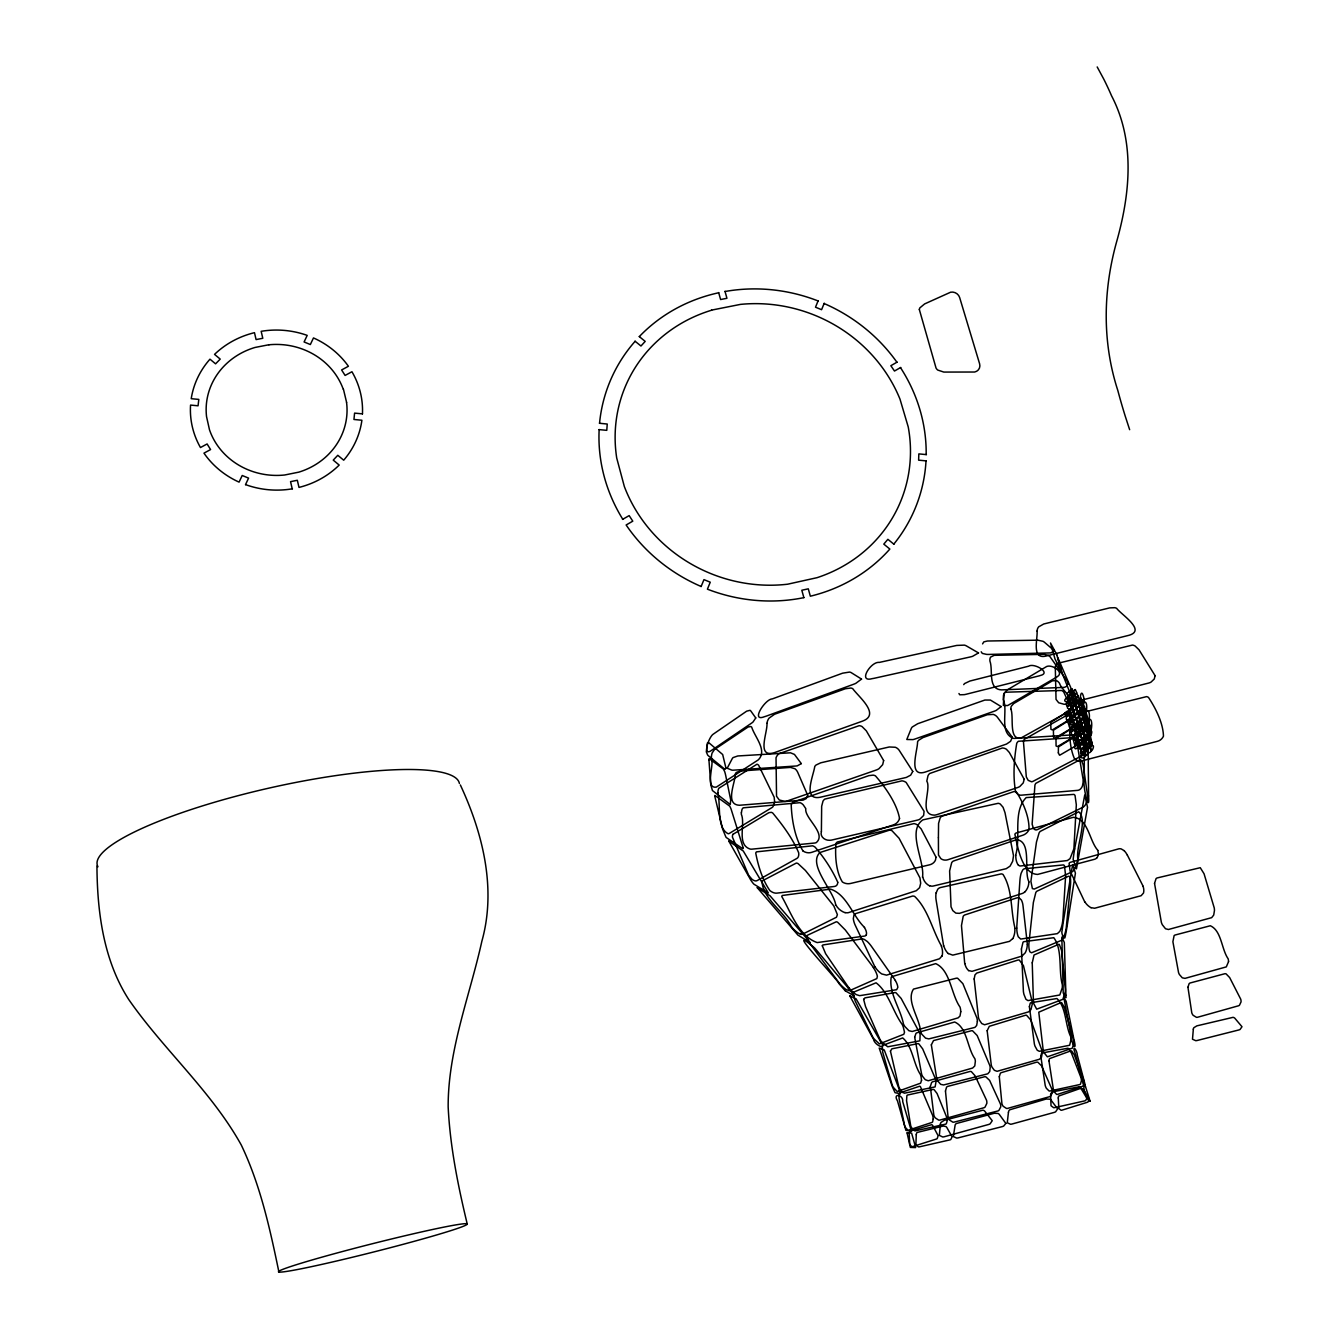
<?xml version="1.0" encoding="UTF-8"?>
<svg xmlns="http://www.w3.org/2000/svg" width="1339" height="1339" viewBox="0 0 1339 1339"><rect width="100%" height="100%" fill="white"/><g stroke="black" fill="none" stroke-linecap="round" stroke-linejoin="round"><path stroke-width="1.5" d="M1075.585 704.347L1076.523 707.996M1087.636 723.127L1088.523 727.027L1089.779 725.269M1089.795 725.186L1088.707 721.47M1082.197 700.983L1080.924 697.786L1079.87 699.293M1088.774 727.311L1089.611 731.278M1079.853 699.51L1080.924 702.942L1079.167 705.435M1081.226 703.243L1083.469 711.042M1088.958 738.057L1089.595 742.191M1082.565 707.025L1082.715 707.243A8.938 0.87 71.2 0 0 1082.833 707.059L1084.205 700.23A9.055 0.887 71.2 0 0 1084.222 699.745C1080.908 682.857 1078.397 703.494 1082.297 706.791M1086.18 712.716L1084.958 709.252M1087.435 716.75L1086.247 713.252M1086.147 740.35C1082.431 731.881 1092.975 736.182 1086.297 740.367M1085.176 714.976L1086.18 718.725L1087.419 716.917M1075.234 694.891L1076.271 698.104M1079.418 699.644L1078.129 696.514M1016.703 928.078L1019.883 880.945A22.78 13.725 -79.6 0 1 1021.105 873.346L1022.661 870.116A4.686 2.845 -79.7 0 1 1024.67 868.726L1063.467 864.927A4.419 2.628 -79.9 0 1 1064.488 865.781L1065.626 875.89L1062.764 921.5M1072.84 697.284L1073.811 700.715M1071.451 694.054L1072.455 697.234M1085.996 719.11L1084.824 715.578L1084.674 716.716A8.637 2.745 75.1 0 1 1084.272 717.302L1074.999 725.805A8.519 2.678 75 0 1 1074.497 726.056L1072.84 719.712A2.912 0.921 75 0 1 1072.807 718.039L1081.243 709.821L1084.791 715.545M1085.745 725.37L1086.565 729.404M1015.615 855.303C1021.088 837.595 1012.485 811.317 1026.176 797.592L1073.928 794.395A5.875 3.498 -79.7 0 1 1075.05 795.517L1076.322 804.823L1073.895 848.809L1070.045 858.634L1067.35 860.542L1020.586 865.965A6.076 3.682 -78.7 0 1 1019.146 865.63L1018.477 865.111M1089.444 731.663L1088.406 727.964M1077.928 859.621C1075.317 847.42 1088.44 819.769 1078.698 811.785L1040.185 831.435A5.456 2.494 -71.8 0 0 1039.081 832.975L1036.47 842.047L1030.896 881.296L1032.386 888.577L1034.26 889.063L1072.02 871.89A5.724 2.695 -72.1 0 0 1073.275 870.869L1073.928 870.065A13.808 6.494 -72 0 0 1077.761 859.671M1084.406 731.981L1085.126 736.115L1087.653 733.621M1078.046 695.995L1076.74 692.999L1075.284 694.623M822.33 945.836L825.627 953.719L848.809 987.797M1074.681 695.025L1076.656 692.497L1075.351 689.602M1092.239 744.635L1091.385 740.768M1090.733 746.71C1089.695 758.326 1097.277 741.337 1090.783 746.626M982.575 643.892L983.814 641.883L987.395 641.013L1037.909 640.176L1043.014 641.314A7.214 3.85 53.1 0 1 1044.403 642.218L1054.245 650.654L1051.048 652.813A37.174 19.734 52.7 0 1 1049.307 652.947L988.433 654.436A38.128 20.821 52.4 0 1 986.492 654.369L982.307 653.399L981.186 651.792M1074.648 848.909L1084.724 795.031L1087.536 807.283L1076.472 868.827L1073.158 859.454A14.294 0.904 -80.3 0 1 1074.665 848.926M936.179 892.862L937.668 889.397A4.72 4.385 -51 0 1 940.43 887.556L1001.17 873.898A4.502 4.168 -52.8 0 1 1003.045 874.467C1012.82 889.916 1010.493 910.888 1015.062 928.396M899.54 818.531C896.963 803.718 885.497 787.332 875.438 775.85A7.616 6.996 55.1 0 0 873.145 775.13L868.81 775.649L792.989 802.245A8.603 7.816 56.9 0 0 791.215 804.89C791.767 820.054 795.031 838.331 803.082 851.068M1088.122 724.265C1093.277 705.871 1080.958 706.373 1088.021 724.349M1090.415 733.253C1095.503 714.541 1083.854 714.741 1090.314 733.337M1074.213 700.749L1075.167 704.297M1076.924 708.046L1077.895 711.796M1091.385 740.316L1090.465 736.467M941.986 955.962L939.526 958.757L886.552 975.143L881.731 973.938A19.717 17.056 32.6 0 1 875.087 966.925M1072.807 864.827L1071.987 868.408A22.16 1.339 -81.2 0 0 1070.765 875.539L1063.367 921.533A19.148 1.172 -81.1 0 0 1062.095 930.705C1060.722 932.948 1064.739 941.417 1065.191 936.681A18.093 1.088 -81.1 0 0 1066.865 927.709L1075.418 873.179L1072.84 864.793M818.146 300.723L815.501 307.2L821.577 309.694L824.238 303.217M701.1 586.582L703.963 579.62L710.256 582.214L707.41 589.177A164.814 153.851 23 0 0 803.869 597.646M1089.343 742.626L1088.389 738.777M245.472 484.718L248.585 478.123L242.208 475.496L239.078 482.124A86.232 80.189 0.9 0 1 203.963 453.151L210.574 449.569L207.11 443.962L200.465 447.544A86.282 80.223 0.9 0 1 190.556 405.081L198.055 405.801L198.808 399.407L191.226 398.687A86.198 80.156 0.9 0 1 209.972 359.17L215.579 363.84L220.215 359.103L214.541 354.383A85.763 79.754 0.9 0 1 254.477 332.675L256.084 339.587L262.795 338.282L261.155 331.319A85.796 79.771 0.9 0 1 307.2 335.386L304.087 341.964L310.347 344.541L313.477 337.93A86.248 80.189 0.9 0 1 348.408 366.267L341.612 369.949L345.094 375.439L351.939 371.74A86.282 80.223 0.9 0 1 362.451 413.868M1087.419 744.752L1087.938 748.97M958.958 693.502L959.712 694.79L964.214 694.656A29.726 28.688 69.7 0 0 966.423 694.188L1038.294 676.078A29.575 28.387 69.5 0 0 1040.436 675.459C1051.617 672.864 1034.093 662.604 1028.653 666.186L969.871 681.049L964.649 683.526A5.741 5.54 71 0 0 963.729 684.647M1081.243 703.008L1082.13 701.452M1084.824 709.185C1082.766 710.289 1084.674 717.804 1086.163 712.85M1081.075 702.992L1082.163 701.117M1085.209 714.725L1086.113 713.185M1087.368 717.269C1084.506 719.662 1089.762 723.378 1085.561 725.253M866.149 935.007L865.747 935.526A5.574 3.013 38.5 0 1 864.559 936.078L817.175 942.572C798.563 936.145 790.797 911.959 781.742 896.477A5.523 3.029 37.4 0 1 782.428 895.456L830.531 889.113C847.018 894.569 852.592 916.077 864.576 927.442M1083.753 710.708C1086.247 709.821 1083.971 702.657 1082.598 706.825L1083.552 704.732L1082.297 701.519M1087.67 722.926L1088.574 721.403M1088.808 727.127C1090.164 722.809 1092.155 730.592 1089.728 731.312M1087.502 722.876L1088.657 720.851L1087.486 717.302M1012.702 938.589L1009.539 941.35L952.765 955.125L948.313 953.535M1075.167 689.552C1071.685 690.824 1077.075 698.155 1073.376 692.112M1077.928 696.447L1076.606 698.272L1077.661 701.72M1085.511 715.612C1090.532 695.108 1077.995 700.13 1085.46 715.629M1078.029 701.736L1079.468 700.113L1080.791 703.075M1080.673 703.795C1077.175 705.335 1082.481 712.783 1078.832 706.306M1076.439 698.121L1077.995 696.113M1080.74 709.252L1082.029 706.758L1078.564 701.787L1070.028 710.088A2.879 0.921 73.4 0 0 1070.079 711.695L1071.819 717.771A8.804 2.795 73.4 0 0 1072.305 717.503L1081.527 708.917A8.904 2.862 73.4 0 0 1081.929 708.348L1083.469 710.775M1079.385 699.728L1077.811 701.72L1079.016 705.419M1083.351 711.511L1081.996 713.336L1082.966 717.068M1084.64 715.495L1083.284 717.319L1084.222 721.118M1085.879 719.562L1084.523 721.336L1085.427 725.219M1081.845 713.118L1083.418 711.16M1085.778 725.286L1087.084 723.679M1083.117 717.101L1084.774 714.976L1083.519 711.561M1088.222 727.864L1086.866 729.671L1087.402 733.303M1084.372 721.135L1085.962 719.194M1089.009 737.973L1090.314 736.4M1086.716 729.42C1090.113 729.504 1087.134 721.219 1087.285 725.286A8.419 2.628 76.9 0 1 1086.816 726.006L1077.51 734.391A8.302 2.561 76.8 0 1 1077.008 734.626L1075.485 728.081A2.929 0.904 76.8 0 1 1075.485 726.357L1083.971 718.206L1087.268 723.78M1089.929 742.291L1091.252 740.718M1087.787 733.655L1089.394 731.747M1088.808 737.923C1091.62 736.634 1093.294 728.366 1089.846 731.563C1093.327 741.806 1086.732 724.667 1088.523 737.571M1091.352 740.367L1089.745 742.224L1090.331 746.258L1089.293 743.061L1087.469 744.702M1090.599 746.576L1092.206 744.718M1071.803 688.815L1070.095 690.757L1071.083 693.853M1071.518 693.82L1073.158 692.062M1072.89 697.201L1074.531 695.443M1074.246 700.699L1075.903 698.941M1071.267 693.836L1073.342 691.577L1072.02 688.832M1075.619 704.297L1077.276 702.557M1072.623 697.217L1074.631 695.108M1076.974 707.996L1078.631 706.272M1096.775 857.881L1096.105 858.5A4.887 3.866 11.2 0 1 1094.515 859.287L1037.675 874.417C1021.724 874.082 1017.456 845.612 1014.862 834.197A4.753 3.783 9 0 1 1016 833.042L1073.242 817.326C1088.306 818.347 1089.293 841.026 1097.896 850.382M1073.995 700.699L1076.087 698.439L1074.732 695.477M1079.97 710.072L1078.246 711.913L1079.201 715.679M1075.351 704.297L1077.46 702.038L1076.104 698.975M1081.276 713.955L1079.535 715.88L1080.473 719.629M1076.707 707.996L1078.816 705.737L1077.477 702.59M1082.565 717.938L1080.807 719.846L1081.711 723.663M1078.046 711.779L1080.088 709.72M1083.803 721.972L1082.046 723.83L1082.916 727.747M1079.351 715.662C1082.448 712.398 1082.197 707.21 1080.841 703.829M1085.008 726.089L1083.234 727.981L1084.054 731.897M1080.623 719.612L1082.766 717.353L1081.427 713.955M1084.456 731.931L1086.147 730.257M1081.862 723.646L1084.021 721.386L1082.715 717.922M1083.067 727.747L1085.209 725.554L1084.004 722.022M1088.222 738.743L1086.448 740.567L1087.084 744.651M1084.205 731.897L1086.364 729.671L1085.142 726.089M1090.013 747.396C1083.167 754.058 1094.197 754.778 1090.164 747.43M1025.021 891.657L1024.117 892.46A5.557 4.452 -45.2 0 1 1022.193 893.498L959.427 913.349L955.862 913.131L952.782 910.604L951.025 906.771L949.619 870.969L951.711 862.584A5.356 4.184 -46.3 0 1 953.268 861.094L1016.468 839.687C1032.419 841.11 1023.314 871.589 1029.038 881.966M1087.218 744.651L1089.293 742.693M1088.071 748.97L1090.147 747.028M1069.242 691.443L1067.15 693.468L1068.104 696.598M1070.581 694.69L1068.505 696.648L1069.459 699.946M1072.104 698.054L1069.828 700.096L1070.815 703.427M1073.309 701.569L1071.2 703.544L1071.953 706.791L1074.899 704.682L1073.677 701.753L1075.652 705.804M1068.288 696.548L1070.832 694.188L1069.526 691.493M1069.627 699.912L1072.188 697.552L1070.815 694.707M1076.004 708.867L1073.878 710.875L1074.866 714.474M1070.982 703.393L1073.56 701L1072.137 698.071M1077.343 712.649C1069.56 719.194 1082.983 719.646 1077.577 712.683M1073.677 710.674C1081.544 706.456 1068.74 703.343 1073.527 710.708M1074.999 714.457L1077.61 712.063L1076.205 708.867M1082.347 728.617C1074.28 735.781 1087.854 735.58 1082.548 728.634M1084.557 736.969C1076.456 744.066 1089.829 744.082 1084.724 736.969M1080.004 730.358C1088.055 725.688 1075.535 721.838 1079.853 730.374M1086.498 745.505L1084.305 747.48L1084.841 751.48M1082.213 738.676C1090.197 734.257 1078.062 729.839 1082.063 738.71M1087.352 749.823L1083.536 754.527A12.118 7.063 81.7 0 1 1082.079 755.665L1033.055 781.323A11.75 6.645 81.5 0 1 1031.515 781.758L1028.185 780.352L1026.31 776.921L1023.448 741.605A7.616 4.302 81.9 0 1 1024.285 739.362L1068.254 714.474A9.005 5.222 82.1 0 1 1071.033 715.896L1085.36 745.739L1085.611 755.799M1084.155 747.179C1092.172 742.526 1080.272 738.358 1083.987 747.179M1085.008 751.48L1087.653 749.204L1086.682 745.538M1085.778 755.799L1088.406 753.556L1087.519 749.857M1070.212 704.247C1061.492 710.323 1076.221 710.373 1070.38 704.281M1074.229 715.311C1065.426 721.621 1080.238 721.704 1074.347 715.327M1079.201 731.211C1070.38 736.919 1084.741 738.592 1079.351 731.261M1082.381 743.781C1072.924 750.677 1087.72 751.849 1082.531 743.798M1084.155 752.334C1074.631 759.799 1089.276 759.866 1084.339 752.384M1067.518 697.401C1059.032 702.557 1073.158 703.946 1067.685 697.418M1074.414 736.55L1058.078 746.191A8.185 4.184 79.4 0 1 1057.241 746.493L1056.086 745.957L1055.986 739.982A2.879 1.473 79.3 0 1 1056.287 738.241L1070.597 729.219C1073.527 727.981 1077.058 733.521 1075.167 735.914A8.268 4.285 79.4 0 1 1074.397 736.55M622.518 519.415L629.163 515.615L632.778 521.172L626.133 524.988A165.5 154.47 23 0 0 701.017 586.449M897.13 362.116L890.853 365.698L894.485 371.037L900.745 367.455M1078.012 727.144C1069.258 732.734 1083.653 734.525 1078.146 727.161M711.612 310.112L740.467 304.388A148.88 138.971 23 0 1 900.009 399.173L908.227 426.923A148.88 138.971 23 0 1 817.058 577.678L787.633 584.206A148.897 138.971 23 0 1 624.325 486.475L616.71 458.005A148.88 138.971 23 0 1 711.645 310.196M269.039 344.726L255.029 347.454A70.364 65.427 0.9 0 0 206.541 416.613L209.487 429.786A70.364 65.427 0.9 0 0 284.705 474.994L298.865 472.131A70.364 65.427 0.9 0 0 346.55 402.353M926.437 454.624L918.839 453.888L918.621 460.164L926.22 460.884M599.454 423.275L607.237 424.028L606.785 430.338L599.002 429.601M362.467 413.868L354.584 413.115L353.948 419.475L361.898 420.245A86.215 80.156 0.9 0 1 343.705 460.198L337.796 455.293L333.244 460.114L339.185 465.068A85.78 79.754 0.9 0 1 298.999 487.413L297.325 480.266L290.546 481.655L292.22 488.835M911.809 1146.619L909.767 1144.778L909.231 1134.083A3.565 1.757 76.9 0 1 909.399 1132.509L910.955 1130.802L931.726 1124.66A4.184 2.109 76.8 0 1 932.798 1125.614L938.12 1135.723L937.233 1138.552A9.323 4.686 76.7 0 1 936.329 1139.054L912.78 1146.535A9.189 4.536 76.8 0 1 911.809 1146.619M845.143 912.562L846.399 912.78A6.076 5.256 33.2 0 0 848.708 912.562L916.294 890.72L919.608 887.657L920.696 883.204L919.96 877.915L899.088 838.281L891.908 830.649A6.092 5.356 32.5 0 0 889.548 830.147L819.97 852.508C807.116 864.525 834.465 891.473 835.737 905.298M800.371 934.053L801.224 934.287A5.908 2.862 49.3 0 0 802.563 934.17L836.473 917.232L837.394 914.621L833.846 906.001L805.409 870.45L797.994 863.555A5.959 2.963 49.8 0 0 796.32 863.069L762.042 880.995C762.242 898.335 784.403 911.809 791.784 927.391M929.735 885.732L930.923 886.05A6.126 5.674 -49.5 0 0 933.283 886.016L1006.242 868.676L1010.058 866.132L1012.686 861.228L1013.523 855.671L1005.003 812.673L1003.062 807.266L1000.3 804.069A6.042 5.59 -53.2 0 0 998.174 803.316L922.872 819.87C906.587 830.883 925.015 861.312 922.504 877.212M1091.134 907.675L1094.649 908.244L1141.129 895.707L1143.506 893.029A16.604 13.357 13.5 0 0 1143.037 886.301M1090.097 1101.244C1085.695 1099.587 1081.494 1083.234 1085.477 1086.565M1073.476 701.536L1061.994 672.73L1057.643 657.231L1070.631 687.309L1076.138 706.925M968.817 970.591L972.014 971.327L1021.975 956.079L1025.289 952.765A18.194 14.88 -47.9 0 0 1027.264 944.397M1080.104 710.055L1081.694 713.101M893.933 544.237L887.891 539.316L883.79 544.119L889.849 549.057A164.797 153.834 23.1 0 1 810.346 596.206L808.287 588.825L801.81 590.248L803.869 597.629M639.255 336.558L645.197 341.395L640.963 346.014L635.037 341.177M1123.99 850.616L1121.396 849.01A3.917 3.113 12.7 0 0 1118.651 848.876L1070.162 862.366A3.749 3.013 11.6 0 0 1069.091 863.387L1070.079 870.936L1084.791 902.001M1074.648 759.146C1069.191 747.078 1068.957 730.458 1070.614 717.168A7.515 7.18 -86.2 0 1 1072.589 714.926L1146.619 696.615A6.528 6.193 -87.3 0 1 1148.477 697.401C1155.758 708.415 1163.156 723.093 1163.457 736.182A9.273 8.804 -86.2 0 1 1157.582 741.27L1082.13 760.803A9.323 8.888 -84.9 0 1 1074.648 759.129M1086.28 730.257L1087.519 733.37M845.327 990.843L854.382 995.965L853.211 994.241A18.796 1.088 49.6 0 0 848.056 987.797M848.072 987.814L819.317 953.468A21.759 1.255 49.6 0 0 814.614 947.945C779.917 918.805 839.754 981.956 838.716 983.295A18.227 1.071 49.6 0 0 845.378 990.893M1086.029 719.579L1087.218 722.943M873.446 967.511L845.327 930.002L837.611 922.22A4.469 2.209 50 0 0 836.189 921.818L807.501 935.225A4.569 2.226 50.2 0 0 806.831 936.798L807.752 939.693A22.445 10.946 50 0 0 811.618 945.819L839.151 982.993A19.315 9.373 49.5 0 0 845.98 989.471L849.462 990.709L876.861 978.575L877.38 976.198A18.713 9.189 49.4 0 0 873.346 967.545M895.406 980.466L871.706 946.723A21.206 11.7 39.6 0 0 867.27 941.501L864.425 939.509A4.318 2.377 39.6 0 0 861.965 938.94L822.966 944.949A4.201 2.343 39.3 0 0 822.33 945.836M1085.494 1086.582L1090.113 1101.227M911.876 1128.275L914.52 1130.735A3.933 2.561 71.3 0 0 915.525 1130.802L945.518 1124.174A3.883 2.494 71.1 0 0 946.338 1123.706L947.292 1120.509A7.398 4.753 71.1 0 0 946.857 1117.647L937.066 1093.511L934.103 1089.678A3.532 2.276 70.6 0 0 933.132 1089.41L907.491 1095.051A3.481 2.26 70.8 0 0 906.871 1095.72L906.553 1100.675L910.671 1125.53A7.482 4.854 71.2 0 0 911.876 1128.275M1097.193 66.95L1103.754 79.101A318.632 288.17 21.6 0 1 1111.554 95.789C1135.355 141.465 1130.116 193.887 1116.626 241.756C1103.018 290.513 1102.097 342.098 1117.814 390.452A641.448 546.714 40.2 0 0 1125.212 416.078L1129.647 429.685M1127.421 855.219L1143.138 886.284M874.97 966.976L855.403 925.6A22.997 20.001 33.6 0 1 853.311 918.671L853.914 915.357A4.703 4.084 34.2 0 1 856.123 913.466L912.629 896.042A4.553 3.984 32.5 0 1 914.671 896.427C928.278 909.415 932.262 930.12 941.585 946.238M460.348 784.955C482.827 833.159 496.618 888.694 481.856 941.267C469.738 996.032 447.946 1050.077 448.163 1106.901C450.071 1146.569 458.005 1185.634 467.261 1224.147A97.228 4.151 -14.2 0 1 323.05 1264.116A97.228 4.151 -14.2 0 1 328.892 1255.212A97.228 4.151 -14.2 0 1 467.261 1224.147M343.47 389.314L346.583 402.353M724.985 291.299L726.943 298.279L720.6 299.534L718.658 292.555M1056.822 654.955L1061.542 672.061A35.668 1.322 63.2 0 1 1061.643 672.479L1054.948 658.838L1050.496 642.988L1056.622 654.319A36.923 1.423 63.2 0 1 1056.822 654.955M1072.489 693.15L1087.887 750.911L1083.971 736.099M278.863 1271.799C269.926 1228.65 260.369 1184.948 241.254 1144.979C211.294 1091.084 163.81 1049.96 128.829 999.647C103.454 960.331 97.228 911.926 96.944 866.048M943.593 945.685L936.162 900.36A23.014 21.357 -51.3 0 1 936.095 892.845M1070.447 879.02L1069.677 876.71A4.419 2.109 -73.2 0 0 1068.221 876.376L1036.771 891.289A4.151 1.942 -73.5 0 0 1035.8 892.577L1033.357 902.503L1028.871 943.861A17.625 8.319 -74 0 0 1029.892 951.828L1031.549 952.782L1061.325 940.413L1063.702 937.066A18.612 8.888 -73.9 0 0 1066.212 928.094L1070.43 885.43A21.474 10.193 -73.4 0 0 1070.497 878.97M964.716 963.611L961.469 925.567L963.193 916.294A4.084 3.281 -48.2 0 1 964.582 915.022L1016.719 897.933A4.302 3.481 -46.5 0 1 1019.381 898.051L1021.372 900.026A20.972 16.972 -47.1 0 1 1023.013 905.767L1027.381 944.38M97.965 866.785A185.585 37.04 -12.7 0 1 265.658 788.872A185.585 37.04 -12.7 0 1 459.377 783.432M1091.067 907.758A15.917 12.871 12.9 0 1 1084.958 901.934M1124.057 850.566A19.131 15.281 12.5 0 1 1127.338 855.236M1097.662 850.432A11.8 9.34 11 0 1 1096.892 857.948M929.651 885.882A14.829 13.725 -49.8 0 1 922.805 877.129M800.404 934.187A14.311 6.929 49.4 0 1 791.901 927.308M899.523 818.531A10.846 9.942 53.3 0 1 893.649 824.791L811.668 852.357A10.662 9.658 55.5 0 1 803.082 851.052M845.11 912.713A14.729 12.771 33.2 0 1 835.988 905.197M941.384 946.271A19.014 16.503 31.6 0 1 942.12 956.013M1014.845 928.429A18.83 17.374 -51.2 0 1 1012.82 938.639M948.263 953.602A19.717 18.227 -50.1 0 1 943.727 945.652M1018.393 865.245A14.696 8.888 -78.8 0 1 1015.799 855.253M1062.63 921.5A18.562 11.063 -79.1 0 1 1059.735 931.442L1057.325 933.651L1020.703 939.074L1018.259 936.781A19.583 11.766 -79 0 1 1016.786 928.061M1028.787 882.033A13.423 10.712 -45.2 0 1 1025.122 891.741M968.733 970.691A17.34 14.093 -49 0 1 964.9 963.544M864.375 927.442A13.49 7.298 38.4 0 1 866.283 935.091M848.926 987.764A17.775 9.942 40.1 0 0 856.274 994.626L859.638 995.68L896.661 989.705L897.866 987.345A18.395 10.176 40.2 0 0 895.306 980.483M292.454 488.785A85.78 79.754 0.9 0 1 245.707 484.668M268.888 344.793A70.364 65.427 0.9 0 1 343.286 389.348M926.019 460.867A165.5 154.47 23 0 1 893.799 544.136M622.769 519.264A165.517 154.504 23 0 1 599.152 429.601M599.537 423.291A165.517 154.504 23 0 1 635.138 341.261M639.306 336.591A164.797 153.818 23 0 1 718.725 292.756M725.052 291.5A164.797 153.818 23 0 1 818.062 300.94M824.104 303.518A165.517 154.504 23 0 1 896.912 362.233M900.478 367.606A165.517 154.504 23 0 1 926.17 454.607M711.36 758.058C714.624 764.033 704.548 788.771 716.298 787.131L758.292 759.866C767.716 750.526 754.711 736.952 751.715 727.194A8.519 3.866 88 0 0 750.744 726.508L748.049 727.027L714.557 749.455L712.13 752.987A8.754 3.866 87.8 0 0 711.36 758.058M717.871 792.755C720.901 804.706 716.348 827.887 728.182 833.745A12.536 5.875 78.7 0 0 729.521 833.31L771.867 807.635A12.938 6.277 78.8 0 0 773.105 806.48L774.628 801.994L774.176 797.241L758.61 765.205A8.335 4.034 79.1 0 0 756.97 764.234L718.825 788.269A9.356 4.385 79 0 0 717.905 792.019L717.871 792.755M938.405 837.729L938.488 855.018L940.815 858.584A9.49 8.151 -57.5 0 0 947.895 859.722L1022.879 835.218A9.607 8.369 -54.6 0 0 1028.988 829.711C1029.507 817.393 1023.297 802.731 1016.619 792.32A7.716 6.662 -53.8 0 0 1014.008 791.533L941.484 816.405A6.628 5.674 -56.5 0 0 940.112 818.062L938.572 823.368L938.405 837.729M1088.607 795.935C1089.846 815.468 1082.749 786.763 1084.239 781.173L1084.322 746.911C1083.234 726.977 1089.477 756.033 1088.239 761.774L1088.607 795.935M1068.974 710.105C1070.464 721.336 1077.477 701.753 1068.991 710.005M1070.865 717.235C1063.049 727.998 1066.781 706.674 1070.865 717.235M1154.536 883.389L1161.365 922.353A16.168 15.315 -84.6 0 0 1162.352 924.78L1165.516 928.747L1168.428 929.5L1211.678 917.65L1213.703 915.073L1214.456 910.57A16.152 15.281 -85.1 0 0 1214.255 907.959L1204.046 873.748L1200.263 867.705L1157.398 877.882A3.18 3.029 -85.7 0 0 1156.059 878.635L1154.536 883.389M1187.944 987.245L1191.777 1012.82A7.097 6.595 58.7 0 0 1193.149 1015.313L1196.43 1017.305A3.716 3.465 58.8 0 0 1197.752 1017.205L1238.307 1005.84A3.716 3.448 58.2 0 0 1239.462 1005.254L1241.035 1001.923A7.08 6.561 58.1 0 0 1240.701 999.145L1229.671 977.587L1226.106 973.888A3.297 3.063 57.2 0 0 1224.934 973.704L1190.103 982.993A3.381 3.163 57.6 0 0 1189.099 983.713L1187.944 987.245M977.386 1021.306L976.667 1025.456L974.909 1027.398L928.781 1038.897L925.567 1038.143L921.835 1034.244A16.922 15.516 25.1 0 1 920.579 1031.884C919.96 1018.477 905.75 1000.836 913.483 989.103L956.029 978.273A3.297 2.996 24 0 1 957.653 978.257L962.875 983.663L976.884 1017.941A16.905 15.432 25.8 0 1 977.336 1020.502L977.386 1021.306M1058.295 1097.963L1058.814 1108.525L1061.024 1110.249A8.904 4.837 73.8 0 0 1062.061 1110.131L1087.184 1102.332A9.038 4.988 73.6 0 0 1088.138 1101.83L1089.059 1099.085L1083.87 1089.996A3.498 1.942 73.7 0 0 1082.883 1088.825L1080.54 1088.389L1058.781 1096.005A4 2.176 73.8 0 0 1058.329 1097.394L1058.295 1097.963M1063.836 997.622L1071.25 1036.788C1071.183 1043.048 1077.61 1053.676 1073.895 1039.298L1066.145 1001.287L1063.852 997.622M1065.928 995.212L1065.844 997.739L1063.216 992.986L1061.844 937.099L1064.321 942.489L1065.928 995.212M933.216 1119.019L932.614 1121.915A4.084 2.059 74.5 0 1 931.977 1122.433L908.578 1130.133A4.034 1.992 74.6 0 1 907.809 1130.083L905.582 1127.622A7.683 3.816 74.6 0 1 904.444 1124.827L899.072 1098.465L899.155 1093.628A3.666 1.824 75 0 1 899.657 1092.959L919.625 1086.23A3.632 1.824 74.9 0 1 920.378 1086.548L932.63 1115.42A7.8 3.917 74.5 0 1 933.183 1118.467L933.216 1119.019M945.468 1091.034L948.096 1117.345A7.398 7.03 60.6 0 0 949.435 1120.007L952.832 1122.149A3.883 3.699 60.9 0 0 954.238 1122.082L997.655 1111.035A3.866 3.666 59.6 0 0 998.894 1110.433L1000.702 1106.968A7.381 6.996 59.5 0 0 1000.467 1104.056L989.621 1080.406L985.889 1076.874A3.515 3.348 58 0 0 984.567 1076.74L947.51 1086.448A3.448 3.281 59 0 0 946.539 1087.235L945.468 1091.034M1005.84 1123.388L1003.698 1126.032A8.821 8.369 65 0 1 1002.007 1126.668L958.439 1137.799A8.837 8.419 66.5 0 1 956.649 1138.066L953.318 1136.543L955.125 1125.061A3.967 3.783 66.3 0 1 956.213 1123.572L994.258 1113.261L998.007 1113.429A3.414 3.247 65 0 1 999.363 1114.5L1005.84 1123.388M1067.518 720.482L1068.405 723.964L1072.137 721.269L1070.48 717.436L1065.978 712.716L1051.015 722.156A2.845 1.473 75.6 0 0 1050.747 723.796L1050.948 729.286L1052.186 729.855A8.67 4.502 75.7 0 0 1053.006 729.521L1069.242 719.712A8.77 4.603 75.7 0 0 1069.978 719.076L1070.514 718.005L1067.518 720.482M921.55 1080.288L920.596 1083.184L897.23 1091.57L893.046 1087.067A12.62 6.293 71 0 1 892.125 1084.858L882.719 1052.236L882.267 1045.943A3.23 1.607 71.4 0 1 882.836 1045.341L902.704 1037.943C912.595 1046.161 913.332 1063.718 920.429 1074.548A12.754 6.444 70.9 0 1 921.081 1076.891L921.55 1080.288M1032.235 962.825L1033.407 1001.204A17.089 8.921 -86.7 0 0 1033.808 1003.798L1036.704 1009.188L1062.881 999.329L1065.292 991.747A17.24 9.072 -86.7 0 0 1065.342 988.918L1061.609 950.59L1059.367 944.464A3.381 1.774 -86 0 0 1058.463 944.413L1034.026 955.008L1032.235 962.825M1070.313 713.787C1071.501 725.202 1079.134 705.385 1070.313 713.787M1073.828 1043.299L1072.338 1048.169L1047.383 1056.822L1043.784 1052.337A12.185 6.628 81.4 0 1 1043.181 1050.144L1038.779 1012.2L1060.839 1002.643A3.163 1.741 81.9 0 1 1061.676 1002.71L1064.589 1007.815L1073.409 1039.516A12.319 6.762 81.3 0 1 1073.744 1041.842L1073.828 1043.299M1086.9 1098.281L1085.661 1100.474A9.273 5.59 70.8 0 1 1084.557 1100.926L1054.847 1107.587A9.39 5.741 71 0 1 1053.575 1107.654L1051.015 1105.746L1050.63 1094.984A3.649 2.226 70.9 0 1 1050.897 1093.427L1052.956 1091.787L1079.217 1086.749A4.168 2.527 70.8 0 1 1080.506 1087.72L1086.9 1098.281M821.393 831.569C819.786 836.624 824.824 840.474 829.393 840.273A11.599 11.114 37.1 0 0 832.071 839.971L917.282 820.154A11.549 10.963 39.2 0 0 919.776 819.25L923.642 815.468L924.077 811.334L906.168 782.461A8.603 8.168 37.7 0 0 901.95 780.838L824.857 799.082A7.498 7.164 35.6 0 0 823 801.124L821.661 806.296L821.393 831.569M960.766 1011.715L959.996 1016.05L958.088 1017.858L912.244 1031.482L908.947 1030.745L904.913 1026.561A18.127 16.252 50 0 1 903.457 1024C900.494 1008.568 888.661 993.053 891.188 977.319A3.548 3.197 51.8 0 1 892.544 976.449L935.727 963.628C950.489 970.306 951.025 994.208 960.013 1007.079A18.227 16.386 49.2 0 1 960.632 1009.924L960.766 1011.715M1073.225 725.939L1072.656 727.345A8.486 4.435 77.5 0 1 1071.903 727.981L1055.617 737.722A8.385 4.318 77.4 0 1 1054.781 738.04L1053.609 737.538L1053.425 731.73A2.862 1.473 77.4 0 1 1053.693 730.023L1068.589 720.667L1074.631 728.801L1070.849 731.847L1070.095 727.998L1073.376 726.056M708.934 759.933L710.758 784.654L712.432 790.529L730.257 804.521L730.709 799.935L725.805 775.984A8.402 1.255 80.1 0 0 724.633 771.515L723.311 768.971L709.084 758.594A8.185 1.255 80 0 0 708.95 759.531L708.934 759.933M931.341 1044.855L936.748 1078.782A12.101 11.465 49 0 0 937.651 1080.908L940.698 1084.339L943.61 1084.958L987.78 1073.811L989.722 1071.551L990.191 1067.702A12.084 11.398 48.7 0 0 989.789 1065.476L977.169 1035.532L972.583 1030.796A3.096 2.912 46.3 0 0 971.16 1030.812L933.517 1040.57L931.341 1044.855M1073.543 740.5L1074.363 744.166L1081.611 739.128L1080.573 735.496L1077.744 737.337L1078.213 741.17L1076.69 738.09L1073.56 740.367M1079.067 745.488C1071.418 756.953 1075.184 734.057 1079.033 745.204C1088.758 743.848 1076.506 734.241 1079.251 745.421M1155.105 675.676L1154.268 679.007L1150.988 682.137A11.415 10.612 45.1 0 1 1148.594 683.074L1066.631 703.929A11.465 10.762 44.4 0 1 1064.036 704.264L1058.68 702.757L1056.036 699.393L1055.283 666.537A8.536 8.001 43.5 0 1 1057.961 663.274L1132.493 645.063A7.381 6.862 44.1 0 1 1135.121 646.001L1139.037 649.833L1155.105 675.676M1058.346 752.886L1059.5 755.179A8.017 4.05 81.5 0 0 1060.321 754.878L1076.673 745.354A8.118 4.151 81.6 0 0 1077.426 744.718C1079.267 742.358 1075.937 736.751 1073.091 737.789L1058.731 746.744A2.896 1.456 81.5 0 0 1058.396 748.518L1058.346 752.886M1068.79 724.332C1070.279 736.35 1078.029 715.444 1068.807 724.215M1070.497 703.494C1064.103 713.654 1066.229 693.719 1070.497 703.494M1228.549 961.636L1226.306 966.892L1185.015 978.374L1182.287 977.821L1179.408 974.524A11.582 10.896 65.9 0 1 1178.538 972.499L1172.897 941.719L1174.102 935.643A2.979 2.795 64.6 0 1 1175.257 934.973L1210.305 925.751C1221.62 930.672 1221.369 949.066 1228.131 958.774A11.549 10.846 65.4 0 1 1228.516 960.95L1228.549 961.636M743.128 847.671L742.978 848.591A12.001 1.523 72.6 0 1 742.593 848.591L726.491 837.678A12.436 1.64 72.6 0 1 725.889 837.009L722.642 829.159L714.909 796.705A8.001 1.054 72.5 0 1 714.875 795.416L729.705 806.128A8.955 1.138 72.6 0 1 731.111 809.158L743.128 847.671M974.156 978.976L978.458 1017.523A16.804 14.98 -66.7 0 0 979.311 1019.967L981.772 1023.565L984.617 1024.77L1028.62 1011.849L1030.963 1009.589L1032.218 1004.317A16.855 15.114 -65.9 0 0 1032.135 1001.605L1023.448 965.62L1019.28 960.063A3.297 2.946 -63.5 0 0 1017.757 960.113L976.75 973.085L974.976 974.909L974.156 978.976M907.072 1132.945L910.286 1147.238A9.155 0.904 75.6 0 0 910.537 1147.439L915.474 1147.573A8.988 0.87 75.6 0 0 915.625 1147.389L911.608 1133.112L907.089 1132.827M1010.794 708.95C1014.242 716.114 1008.133 740.785 1021.188 737.889L1069.945 710.825C1080.305 702.222 1062.045 691.577 1059.534 683.342A8.452 5.055 73.3 0 0 1056.287 680.53L1052.337 680.865L1013.673 703.578L1011.33 706.222A7.8 4.536 73.2 0 0 1010.912 707.779L1010.794 708.95M1021.423 949L1023.398 991.463A17.993 11.097 88.5 0 0 1023.933 994.325L1025.908 999.262L1027.95 1000.601L1059.802 994.977L1062.279 987.73A17.876 10.946 88.4 0 0 1062.329 984.818C1058.329 970.072 1062.781 949.769 1053.793 937.702L1024.034 941.668A3.548 2.193 87.9 0 0 1022.996 942.271L1021.423 949M1084.54 751.363C1077.51 762.293 1081.427 739.597 1084.54 751.363M1029.373 1006.643L1034.361 1043.901A12.821 7.917 77.3 0 0 1035.047 1046.244L1037.273 1050.278L1039.332 1051.299L1069.627 1045.257L1071.116 1039.198A12.704 7.766 77.2 0 0 1070.782 1036.821C1065.024 1025.172 1066.48 1007.33 1056.923 998.543L1031.097 1002.677A3.297 2.042 76.7 0 0 1030.26 1003.196L1029.373 1006.643M1037.106 631.037C1037.675 639.607 1031.231 660.177 1046.696 655.892L1128.978 635.289C1146.569 630.334 1121.128 614.568 1116.642 608.324A7.549 6.745 28.7 0 0 1114.818 607.688L1109.68 607.889L1043.734 623.991L1038.746 626.819A8.001 7.214 27.3 0 0 1037.106 631.037M1072.907 721.436L1073.911 725.035L1080.138 720.064L1078.933 716.633L1076.523 718.44L1077.142 721.922L1075.619 719.177L1072.924 721.319M741.371 812.756L741.354 814.38C745.622 824.104 736.383 844.373 749.974 849.01A11.917 8.017 65 0 0 752.016 849.144L814.597 843.034A11.633 7.632 65.2 0 0 816.355 842.549C826.849 833.477 804.12 817.928 805.793 808.639L803.316 804.94A8.687 5.707 64.7 0 0 800.053 802.68L743.245 807.819A7.683 5.155 64.5 0 0 741.99 809.509L741.371 812.756M930.32 1086.498L933.835 1115.052A7.833 7.08 74 0 0 935.225 1117.864L938.672 1120.107A4.101 3.716 74 0 0 940.062 1120.023L983.78 1107.788A4.134 3.766 72.7 0 0 985.035 1107.135L986.826 1103.386A7.883 7.18 72.9 0 0 986.542 1100.256L975.11 1075.836L971.378 1071.652A3.666 3.348 74.4 0 0 970.106 1071.434L932.68 1081.778A3.732 3.381 75.3 0 0 931.609 1082.582L930.32 1086.498M883.64 760.569L882.669 764.653L878.97 768.686A13.206 12.118 -86.7 0 1 876.342 769.992L787.65 800.822A13.005 11.716 -88.1 0 1 784.905 801.392L779.298 800.002L776.536 796.236L776.034 757.79A9.691 8.737 -86.8 0 1 778.88 753.723L859.203 725.671A8.536 7.8 -85.4 0 1 862.065 726.575L866.316 730.826L883.64 760.569M725.989 768.285L725.018 769.339A35.032 5.624 84.3 0 1 724.55 769.055L708.197 755.631A36.237 6.009 84.2 0 1 707.678 755.096L706.306 751.815L707.293 743.664A7.013 1.155 84.3 0 1 707.494 742.86L708.682 742.593L722.675 754.527L725.989 768.285M1083.351 780.988L1082.414 786.026A10.461 6.344 87.1 0 1 1077.778 790.345L1021.021 795.199A10.712 6.662 87.3 0 1 1015.615 791.6C1012.753 776.218 1014.159 758.828 1016.736 743.329A8.62 5.356 86.7 0 1 1018.41 741.27L1071.25 737.722L1073.995 738.458A7.348 4.469 86.6 0 1 1075.25 739.781L1077.56 746.191L1083.351 780.988M890.435 1051.098L898.703 1086.465A12.252 7.883 65.8 0 0 899.624 1088.624L902.285 1092.289L904.495 1093.193L935.124 1086.9L936.078 1081.259A12.151 7.749 65.8 0 0 935.509 1079.067L922.671 1048.872L918.772 1043.801A3.113 1.975 65.1 0 0 917.751 1043.65L891.874 1048.822L890.435 1051.098M914.671 1037.206L921.634 1074.179A12.854 11.649 67.9 0 0 922.621 1076.422L925.282 1079.703L928.245 1080.757L972.633 1068.037L974.775 1065.944L975.361 1061.191A12.921 11.766 67 0 0 974.909 1058.781C967.16 1048.086 967.294 1027.448 954.674 1022.008L917.148 1032.72A3.297 2.996 69.7 0 0 915.943 1033.474L914.671 1037.206M1071.267 732.266C1072.472 744.584 1080.673 723.345 1071.267 732.199M1074.163 725.37L1075.133 729.035L1081.376 724.098L1080.205 720.6L1077.778 722.441L1078.397 725.972L1076.924 723.144L1074.179 725.269M1091.754 742.291L1091.469 743.53A8.101 2.444 81.2 0 1 1091.051 744.116L1081.728 752.233A8.001 2.377 81.2 0 1 1081.243 752.451L1080.121 745.605A2.929 0.87 81.1 0 1 1080.205 743.831L1088.758 735.898L1091.754 742.291M936.028 857.211L935.476 860.073A9.524 8.419 16.9 0 1 929.634 864.81L850.499 883.489A9.557 8.536 14 0 1 842.398 881.999C835.921 871.689 834.967 855.705 835.954 843.486A6.678 5.925 13.2 0 1 837.26 842.013L913.884 823.619A7.632 6.728 15.7 0 1 916.813 824.539L921.098 828.841L936.028 857.211M1040.788 1056.086L1045.207 1085.393A7.85 4.82 73.3 0 0 1046.378 1088.289L1048.989 1090.9A4.117 2.527 73.4 0 0 1049.977 1090.984L1079.652 1084.573A4.067 2.46 73.2 0 0 1080.456 1084.105L1081.427 1080.757A7.749 4.703 73.2 0 0 1081.008 1077.744L1071.485 1053.124L1068.622 1048.638A3.615 2.193 72.8 0 0 1067.735 1048.253L1042.16 1052.956A3.749 2.293 72.9 0 0 1041.441 1053.575L1040.788 1056.086M1087.703 796.571L1086.883 801.609A9.942 5.239 -82.2 0 1 1082.916 807.25L1037.357 829.628A9.674 4.954 -82.5 0 1 1033.306 828.054L1032.135 824.171L1034.93 785.056A6.779 3.465 -82.1 0 1 1035.817 783.348L1079.987 759.732A7.967 4.184 -81.7 0 1 1081.51 760.686L1083.167 764.803L1087.703 796.571M1080.908 728.985L1080.205 732.165L1078.196 734.19A12.771 7.465 68.2 0 1 1076.472 734.642L1014.811 738.392A13.105 7.883 68 0 1 1012.786 738.157C998.794 731.83 1008.317 710.39 1003.229 699.51L1003.514 695.125A9.741 5.841 67.7 0 1 1005.405 692.23L1061.727 690.489A8.268 4.837 67.8 0 1 1063.769 692.112L1080.908 728.985M916.261 1134.719L915.893 1145.046L918.387 1146.87A8.955 5.825 74.2 0 0 919.642 1146.787L949.686 1139.941A8.854 5.691 74 0 0 950.824 1139.489L952.096 1136.844L946.974 1127.756A3.431 2.209 74 0 0 945.953 1126.568L943.309 1126.015L917.064 1132.476A4.034 2.611 74.1 0 0 916.395 1133.832L916.261 1134.719M1048.956 1060.806L1053.324 1089.276A7.448 4.05 76.4 0 0 1054.379 1092.005L1056.605 1094.365A3.9 2.126 76.4 0 0 1057.425 1094.398L1082.381 1086.381A3.967 2.193 76.3 0 0 1083.084 1085.862L1083.82 1082.481A7.549 4.168 76.3 0 0 1083.385 1079.502L1074.313 1054.864L1071.685 1051.065A3.599 1.992 76.7 0 0 1070.865 1050.864L1049.743 1058.546A3.465 1.891 76.8 0 0 1049.257 1059.266L1048.956 1060.806M911.441 1131.271L905.9 1130.35L897.515 1100.993C892.31 1092.54 903.524 1094.549 902.737 1101.679L911.441 1131.271M987.161 1030.729L991.278 1065.074A12.018 11.047 88.2 0 0 992.065 1067.2L994.375 1070.313L997.086 1071.317L1039.349 1059.283L1041.474 1057.308L1042.278 1052.805A12.084 11.164 87.8 0 0 1041.976 1050.512L1030.812 1020.033L1026.578 1015.28A3.096 2.862 -89.7 0 0 1025.222 1015.33L989.32 1026.31L987.161 1030.729M1012.317 737.304L1010.543 741.337L1006.51 744.066L925.115 772.101C907.742 777.507 917.684 750.476 917.566 741.839A7.632 7.13 81.3 0 1 918.621 740.283L922.922 737.605L987.295 714.741L993.253 714.407A8.151 7.716 81.5 0 1 997.371 717.185L1012.317 737.304M1072.439 736.316C1073.342 748.752 1082.13 727.412 1072.439 736.266M1024.201 779.281L1023.264 782.88L1019.883 786.445A11.666 10.93 -80.2 0 1 1017.489 787.583L936.915 814.631A11.515 10.595 -82.5 0 1 934.421 815.133C918.136 814.949 931.659 788.822 926.806 781.139L927.994 775.733A7.448 6.862 -80.9 0 1 929.684 773.507L1002.375 747.982A8.687 8.101 -78.7 0 1 1006.443 749.288L1009.355 752.501L1024.201 779.281M999.296 1076.707L1001.923 1103.654A7.365 6.745 77 0 0 1003.212 1106.299L1006.459 1108.424A3.866 3.532 77 0 0 1007.782 1108.341L1049.425 1096.741A3.883 3.582 75.7 0 0 1050.63 1096.122L1052.37 1092.591A7.398 6.829 75.9 0 0 1052.119 1089.628L1041.524 1065.811L1037.909 1062.279A3.532 3.264 77.5 0 0 1036.62 1062.178L1001.187 1072.673A3.431 3.147 78.5 0 0 1000.283 1073.476L999.296 1076.707M1064.907 712.984C1066.045 724.366 1074.715 704.364 1064.907 712.934M852.926 993.287L855.136 1000.869L872.459 1036.419A17.792 8.854 60.8 0 0 873.982 1038.863L879.405 1043.901L903.825 1034.277L904.511 1032.202L903.289 1027.097A17.959 9.022 60.7 0 0 902.168 1024.419C892.812 1011.564 888.56 992.266 876.074 982.793L853.579 992.166A3.481 1.724 61.3 0 0 853.01 992.902L852.926 993.287M1003.965 694.523L1003.346 705.419L1007.497 705.553A34.396 20.219 68.6 0 0 1008.92 704.833L1056.12 677.45A35.433 21.457 68.6 0 0 1057.542 676.496C1064.739 671.877 1050.462 663.023 1045.592 667.14L1007.213 689.953L1004.267 693.2A6.662 3.917 68.1 0 0 1003.965 694.523M837.745 882.25L837.712 882.87A9.607 5.741 48.6 0 1 834.314 886.485L776.72 893.146A9.825 6.026 48.2 0 1 769.908 890.602C762.443 880.024 758.159 865.781 755.748 853.094A6.862 4.184 47.7 0 1 756.451 851.872L812.572 845.813A7.716 4.603 48.1 0 1 815.066 847.102C824.088 857.429 832.222 869.865 837.745 882.25M863.638 999.379L865.53 1006.543L879.907 1039.248A17.206 10.578 53.2 0 0 881.397 1041.642L887.724 1046.78L919.876 1040.821L920.144 1034.612A17.089 10.427 53.2 0 0 919.257 1032.168L901.164 998.459L896.042 992.802A3.331 2.025 52.5 0 0 894.82 992.601L864.961 997.873L863.638 999.379M919.341 309.543L936.028 368.007A6.394 5.858 27.9 0 0 937.752 370.066L943.811 372.075L974.641 372.024A7.465 6.829 28.9 0 0 979.596 363.739L959.645 297.526A7.415 6.745 27 0 0 950.623 292.203L924.63 303.92L919.843 307.886A5.758 5.256 26.4 0 0 919.341 309.543M1089.779 733.303L1089.511 734.391A8.235 2.527 78.9 0 1 1089.092 734.96L1079.77 743.229A8.134 2.46 78.9 0 1 1079.284 743.463L1077.928 736.735A2.929 0.887 78.9 0 1 1077.962 734.977L1086.498 726.926L1089.779 733.303M1193.334 1029.189L1192.497 1039.231L1195.71 1040.671A8.503 7.883 55.2 0 0 1197.401 1040.436L1238.508 1030.042A8.486 7.833 54.7 0 0 1240.081 1029.457L1241.989 1026.728L1234.692 1018.075A3.816 3.515 54.6 0 0 1233.052 1017.339L1196.865 1025.858L1193.886 1027.683A3.297 3.063 55.1 0 0 1193.334 1029.189M807.718 795.316L806.212 798.613L803.115 800.119L739.479 805.258C724.466 804.655 735.412 782.445 735.429 773.641A7.867 5.423 74 0 1 736.366 772.436L739.931 771.063L790.479 767.398L794.914 768.737A8.134 5.49 74.1 0 1 797.793 772.486L807.718 795.316M940.43 1124.107L939.342 1135.372L942.673 1136.962A9.356 8.452 77.9 0 0 944.464 1136.694L988.4 1124.542A9.423 8.586 76.7 0 0 990.107 1123.856L992.232 1120.726L984.6 1111.019A4.235 3.866 76.9 0 0 982.859 1110.198L944.213 1120.325L941.049 1122.417A3.632 3.281 77.9 0 0 940.413 1124.107M766.979 723.361C767.682 732.333 756.234 757.958 774.026 752.769L862.667 721.068C880.744 714.306 858.5 696.799 852.725 688.648A8.704 7.683 -68.2 0 0 850.868 688.028L845.361 688.748L774.561 714.256L769.122 718.089A9.072 7.883 -70.5 0 0 766.979 723.361M728.801 841.11L750.878 880.242A10.21 0.887 58.5 0 0 754.091 884.292L768.335 892.962L743.279 851.018L728.801 841.11M1008.451 1112.224L1007.263 1122.752L1010.476 1124.241A8.804 8.051 71.8 0 0 1012.184 1123.973L1054.011 1112.458A8.888 8.168 70.2 0 0 1055.634 1111.805L1057.626 1108.859L1051.132 1100.24A3.448 3.163 70.4 0 0 1049.793 1099.168L1046.144 1099.034L1009.69 1109.813A3.967 3.632 71.7 0 0 1008.685 1111.303L1008.451 1112.224M1067.936 683.794L1066.731 686.338L1064.304 687.376L1001.539 689.886C987.513 689.234 993.253 669.851 989.939 661.181A9.122 5.189 57.9 0 1 990.626 657.081L994.241 655.323L1044.336 654.353L1048.32 655.374A8.452 4.703 58.2 0 1 1049.843 656.461L1067.518 681.618L1067.936 683.794M900.327 1093.678L895.055 1092.708L892.594 1087.285A12.503 1.172 69.8 0 1 891.757 1085.042L879.204 1048.086L884.242 1049.96L898.151 1086.532A12.352 1.155 69.8 0 1 898.904 1088.707L900.327 1093.678M912.763 771.431L910.637 775.181L906.336 777.44L820.037 797.291C802.245 800.521 813.476 775.632 814.765 766.477A7.666 7.448 57.3 0 1 816.02 765.038L820.757 762.812L889.23 746.978L895.306 747.262A8.067 7.8 57.5 0 1 899.256 750.409L912.763 771.431M755.765 717.938L753.003 722.022A37.626 16.319 -86.8 0 1 751.731 723.01L711.009 750.727A36.471 15.315 -87.1 0 1 709.804 751.43C702.741 754.627 709.252 736.249 713.419 734.04L746.677 711.16L749.991 710.323A7.281 3.163 -87.1 0 1 750.744 710.892L755.765 717.938M1001.154 706.59L996.216 710.406A34.245 32.487 71.1 0 1 993.823 711.36L915.34 738.894A33.76 31.567 71.9 0 1 912.964 739.613L906.788 739.496L911.34 728.349A6.528 6.109 70 0 1 912.244 727.01L917.717 723.713L984.868 700.046L990.425 700.063L1001.154 706.59M849.746 995.747L872.074 1036.637A17.574 1.406 60.2 0 0 873.513 1039.131C874.2 1045.341 888.058 1051.048 880.61 1041.709A17.39 1.389 60.2 0 0 879.305 1039.298L856.073 998.827L849.746 995.747M978.508 652.93L972.583 656.328A38.362 33.76 19.1 0 1 969.771 657.064L875.087 678.086A38.53 34.295 16.3 0 1 872.158 678.639C857.479 682.84 870.819 661.165 879.355 662.403L956.716 645.431L964.331 645.13A7.448 6.578 19.8 0 1 966.139 645.766L978.508 652.93M801.308 763.615L797.324 765.824A34.011 23.114 79.1 0 1 795.517 766.042L733.889 770.143A34.847 24.253 79 0 1 731.948 770.159L727.211 768.235L732.249 758.627A6.728 4.686 79.6 0 1 733.119 757.573L737.772 755.966L790.495 752.803L794.462 754.426L801.308 763.615M861.546 679.091L855.788 683.359A38.429 32.672 -60 0 1 853.161 684.43L767.013 715.863A37.793 31.667 -62.6 0 1 764.435 716.7C750.141 722.457 765.105 698.941 772.302 698.908L842.616 673.182L849.529 672.078A7.448 6.36 -61 0 1 851.119 672.58L861.546 679.091M732.935 834.348L732.718 834.816A8.302 4.084 62.1 0 0 732.45 837.16L748.668 875.338L751.849 879.137A10.294 5.055 61.7 0 0 757.104 880.61L796.99 858.366A10.612 5.373 61.6 0 0 798.697 852.826C792.705 838.515 782.646 825.042 772.754 813.041A7.431 3.749 62.1 0 0 771.231 812.338L768.854 812.689L732.935 834.348M757.255 887.673L797.91 935.091L810.313 942.689L770.092 895.858L757.255 887.673M1085.26 1085.243L1083.017 1083.184L1075.1 1053.073C1071.618 1044.069 1077.058 1049.558 1077.326 1055.216L1085.276 1085.209"/></g></svg>
